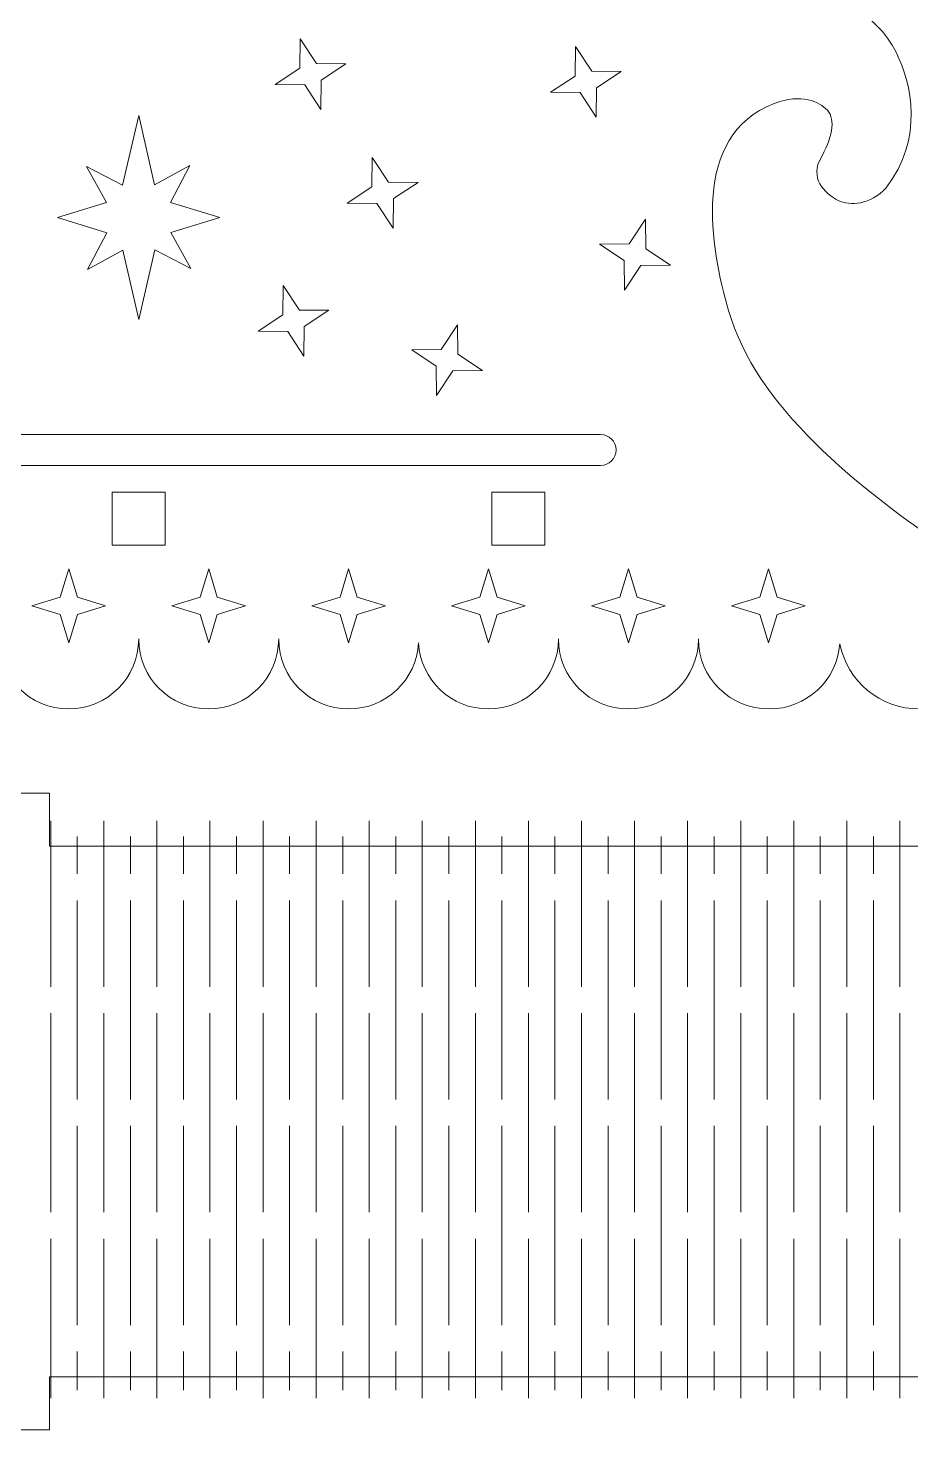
# Model space of a CAD drawing. Header units: centimetres. Extents: x -21.8 to 7.3, y -15.7 to 2.2.
# Drawn here: x -16.92 to -11.93, y -15.54 to -7.62 of the extents above; entities that cross this region are included whole.
import ezdxf

# ---------------------------------------------------------------- set-up
doc = ezdxf.new("R2010")
doc.units = ezdxf.units.CM
doc.header["$MEASUREMENT"] = 0
doc.layers.add('layer 1', color=7, linetype='Continuous')

msp = doc.modelspace()

# ---------------------------------------------------------------- linework, layer by layer
at = {"layer": 'layer 1', "color": 250, "lineweight": 9}
for points, knots in [([(-12.40939, -6.62637), (-12.40939, -6.62637), (-12.18382, -6.82414), (-12.18382, -6.82414), (-12.18382, -6.82414), (-11.42282, -5.95613), (-10.93253, -4.84483), (-10.84481, -3.62211), (-10.84481, -3.62211), (-10.84481, -3.62211), (-11.14405, -3.60064), (-11.14405, -3.60064), (-11.14405, -3.60064), (-11.13516, -3.4768), (-11.13063, -3.35174), (-11.13063, -3.22564), (-11.13063, -3.22564), (-11.13063, -3.09953), (-11.13516, -2.97448), (-11.14405, -2.85064), (-11.14405, -2.85064), (-11.14405, -2.85064), (-10.84481, -2.82917), (-10.84481, -2.82917), (-10.84481, -2.82917), (-11.03852, -0.12916), (-13.19515, 2.02748), (-15.89517, 2.2212), (-15.89517, 2.2212), (-15.89517, 2.2212), (-15.91664, 1.92196), (-15.91664, 1.92196), (-15.91664, 1.92196), (-16.04048, 1.93085), (-16.16554, 1.93538), (-16.29164, 1.93538), (-16.29164, 1.93538), (-16.41775, 1.93538), (-16.5428, 1.93085), (-16.66664, 1.92196), (-16.66664, 1.92196), (-16.66664, 1.92196), (-16.68811, 2.2212), (-16.68811, 2.2212), (-16.68811, 2.2212), (-19.38812, 2.02749), (-21.54476, -0.12916), (-21.73847, -2.82917), (-21.73847, -2.82917), (-21.73847, -2.82917), (-21.43924, -2.85064), (-21.43924, -2.85064), (-21.43924, -2.85064), (-21.44812, -2.97448), (-21.45265, -3.09953), (-21.45265, -3.22564), (-21.45265, -3.22564), (-21.45265, -3.35174), (-21.44812, -3.4768), (-21.43924, -3.60064), (-21.43924, -3.60064), (-21.43924, -3.60064), (-21.73847, -3.62211), (-21.73847, -3.62211), (-21.73847, -3.62211), (-21.65074, -4.84483), (-21.16046, -5.95612), (-20.39947, -6.82414), (-20.39947, -6.82414), (-20.39947, -6.82414), (-20.17389, -6.62636), (-20.17389, -6.62636), (-20.17389, -6.62636), (-20.00887, -6.81459), (-19.83038, -6.99072), (-19.63993, -7.15324), (-19.63993, -7.15324), (-19.63993, -7.15324), (-19.83466, -7.38145), (-19.83466, -7.38145), (-19.83466, -7.38145), (-20.20875, -7.3731), (-20.46206, -7.5321), (-20.57314, -7.75216), (-20.57314, -7.75216), (-20.66296, -7.93007), (-20.7307, -8.23858), (-20.51713, -8.51839), (-20.51713, -8.51839), (-20.42722, -8.61475), (-20.31253, -8.6228), (-20.24623, -8.58992), (-20.24623, -8.58992), (-20.19085, -8.56247), (-20.08651, -8.48128), (-20.14012, -8.36558), (-20.14012, -8.36558), (-20.21379, -8.23374), (-20.23372, -8.13554), (-20.18475, -8.08052), (-20.18475, -8.08052), (-20.14158, -8.03201), (-20.03689, -7.98331), (-19.88414, -8.04213), (-19.88414, -8.04213), (-19.41031, -8.22256), (-19.52285, -8.85833), (-19.62638, -9.21283), (-19.62638, -9.21283), (-19.7825, -9.74735), (-20.32435, -10.20252), (-20.95953, -10.62185), (-20.95953, -10.62185), (-21.07102, -10.68128), (-21.16606, -10.83174), (-21.16606, -11.00439), (-21.16606, -11.00439), (-21.16606, -11.25865), (-20.95994, -11.46476), (-20.70568, -11.46476), (-20.70568, -11.46476), (-20.483, -11.46476), (-20.29724, -11.30666), (-20.25454, -11.09659), (-20.25454, -11.09659), (-20.24028, -11.30228), (-20.06716, -11.46476), (-19.8557, -11.46476), (-19.8557, -11.46476), (-19.63491, -11.46476), (-19.45591, -11.28761), (-19.45591, -11.06907), (-19.45591, -11.06907), (-19.45591, -11.28761), (-19.27876, -11.46476), (-19.06022, -11.46476), (-19.06022, -11.46476), (-18.84169, -11.46476), (-18.66453, -11.28761), (-18.66453, -11.06907), (-18.66453, -11.06907), (-18.66453, -11.28761), (-18.48738, -11.46476), (-18.26884, -11.46476), (-18.26884, -11.46476), (-18.05785, -11.46476), (-17.88541, -11.29961), (-17.87377, -11.09153), (-17.87377, -11.09153), (-17.86214, -11.29961), (-17.68971, -11.46476), (-17.47871, -11.46476), (-17.47871, -11.46476), (-17.26018, -11.46476), (-17.08302, -11.28761), (-17.08302, -11.06907), (-17.08302, -11.06907), (-17.08302, -11.28761), (-16.90586, -11.46476), (-16.68733, -11.46476), (-16.68733, -11.46476), (-16.4688, -11.46476), (-16.29164, -11.28761), (-16.29164, -11.06907), (-16.29164, -11.06907), (-16.29164, -11.28761), (-16.11448, -11.46476), (-15.89595, -11.46476), (-15.89595, -11.46476), (-15.67742, -11.46476), (-15.50026, -11.28761), (-15.50026, -11.06907), (-15.50026, -11.06907), (-15.50026, -11.28761), (-15.32311, -11.46476), (-15.10457, -11.46476), (-15.10457, -11.46476), (-14.89357, -11.46476), (-14.72114, -11.29961), (-14.70951, -11.09153), (-14.70951, -11.09153), (-14.69788, -11.29961), (-14.52544, -11.46476), (-14.31444, -11.46476), (-14.31444, -11.46476), (-14.0959, -11.46476), (-13.91875, -11.28761), (-13.91875, -11.06907), (-13.91875, -11.06907), (-13.91875, -11.28761), (-13.7416, -11.46476), (-13.52306, -11.46476), (-13.52306, -11.46476), (-13.30453, -11.46476), (-13.12737, -11.28761), (-13.12737, -11.06907), (-13.12737, -11.06907), (-13.12737, -11.28761), (-12.94837, -11.46476), (-12.72758, -11.46476), (-12.72758, -11.46476), (-12.51613, -11.46476), (-12.343, -11.30228), (-12.32874, -11.09659), (-12.32874, -11.09659), (-12.28604, -11.30666), (-12.10028, -11.46476), (-11.8776, -11.46476), (-11.8776, -11.46476), (-11.62334, -11.46476), (-11.41723, -11.25865), (-11.41723, -11.00439), (-11.41723, -11.00439), (-11.41723, -10.83174), (-11.51227, -10.68128), (-11.62375, -10.62185), (-11.62375, -10.62185), (-12.25893, -10.20252), (-12.80078, -9.74735), (-12.9569, -9.21283), (-12.9569, -9.21283), (-13.06043, -8.85833), (-13.17297, -8.22256), (-12.69914, -8.04213), (-12.69914, -8.04213), (-12.54639, -7.98331), (-12.4417, -8.03201), (-12.39853, -8.08052), (-12.39853, -8.08052), (-12.34957, -8.13554), (-12.36949, -8.23374), (-12.44316, -8.36558), (-12.44316, -8.36558), (-12.49677, -8.48128), (-12.39244, -8.56247), (-12.33706, -8.58992), (-12.33706, -8.58992), (-12.27075, -8.6228), (-12.15607, -8.61475), (-12.06615, -8.51839), (-12.06615, -8.51839), (-11.85258, -8.23858), (-11.92033, -7.93007), (-12.01014, -7.75216), (-12.01014, -7.75216), (-12.12122, -7.5321), (-12.37453, -7.3731), (-12.74862, -7.38145), (-12.74862, -7.38145), (-12.74862, -7.38145), (-12.94336, -7.15324), (-12.94336, -7.15324), (-12.94336, -7.15324), (-12.75291, -6.99073), (-12.57442, -6.81459), (-12.40939, -6.62637)], [0, 0, 0, 0, 0.0153846, 0.0153846, 0.0153846, 0.0153846, 0.0307692, 0.0307692, 0.0307692, 0.0307692, 0.0461538, 0.0461538, 0.0461538, 0.0461538, 0.0615385, 0.0615385, 0.0615385, 0.0615385, 0.0769231, 0.0769231, 0.0769231, 0.0769231, 0.0923077, 0.0923077, 0.0923077, 0.0923077, 0.1076923, 0.1076923, 0.1076923, 0.1076923, 0.1230769, 0.1230769, 0.1230769, 0.1230769, 0.1384615, 0.1384615, 0.1384615, 0.1384615, 0.1538462, 0.1538462, 0.1538462, 0.1538462, 0.1692308, 0.1692308, 0.1692308, 0.1692308, 0.1846154, 0.1846154, 0.1846154, 0.1846154, 0.2, 0.2, 0.2, 0.2, 0.2153846, 0.2153846, 0.2153846, 0.2153846, 0.2307692, 0.2307692, 0.2307692, 0.2307692, 0.2461538, 0.2461538, 0.2461538, 0.2461538, 0.2615385, 0.2615385, 0.2615385, 0.2615385, 0.2769231, 0.2769231, 0.2769231, 0.2769231, 0.2923077, 0.2923077, 0.2923077, 0.2923077, 0.3076923, 0.3076923, 0.3076923, 0.3076923, 0.3230769, 0.3230769, 0.3230769, 0.3230769, 0.3384615, 0.3384615, 0.3384615, 0.3384615, 0.3538462, 0.3538462, 0.3538462, 0.3538462, 0.3692308, 0.3692308, 0.3692308, 0.3692308, 0.3846154, 0.3846154, 0.3846154, 0.3846154, 0.4, 0.4, 0.4, 0.4, 0.4153846, 0.4153846, 0.4153846, 0.4153846, 0.4307692, 0.4307692, 0.4307692, 0.4307692, 0.4461538, 0.4461538, 0.4461538, 0.4461538, 0.4615385, 0.4615385, 0.4615385, 0.4615385, 0.4769231, 0.4769231, 0.4769231, 0.4769231, 0.4923077, 0.4923077, 0.4923077, 0.4923077, 0.5076923, 0.5076923, 0.5076923, 0.5076923, 0.5230769, 0.5230769, 0.5230769, 0.5230769, 0.5384615, 0.5384615, 0.5384615, 0.5384615, 0.5538462, 0.5538462, 0.5538462, 0.5538462, 0.5692308, 0.5692308, 0.5692308, 0.5692308, 0.5846154, 0.5846154, 0.5846154, 0.5846154, 0.6, 0.6, 0.6, 0.6, 0.6153846, 0.6153846, 0.6153846, 0.6153846, 0.6307692, 0.6307692, 0.6307692, 0.6307692, 0.6461538, 0.6461538, 0.6461538, 0.6461538, 0.6615385, 0.6615385, 0.6615385, 0.6615385, 0.6769231, 0.6769231, 0.6769231, 0.6769231, 0.6923077, 0.6923077, 0.6923077, 0.6923077, 0.7076923, 0.7076923, 0.7076923, 0.7076923, 0.7230769, 0.7230769, 0.7230769, 0.7230769, 0.7384615, 0.7384615, 0.7384615, 0.7384615, 0.7538462, 0.7538462, 0.7538462, 0.7538462, 0.7692308, 0.7692308, 0.7692308, 0.7692308, 0.7846154, 0.7846154, 0.7846154, 0.7846154, 0.8, 0.8, 0.8, 0.8, 0.8153846, 0.8153846, 0.8153846, 0.8153846, 0.8307692, 0.8307692, 0.8307692, 0.8307692, 0.8461538, 0.8461538, 0.8461538, 0.8461538, 0.8615385, 0.8615385, 0.8615385, 0.8615385, 0.8769231, 0.8769231, 0.8769231, 0.8769231, 0.8923077, 0.8923077, 0.8923077, 0.8923077, 0.9076923, 0.9076923, 0.9076923, 0.9076923, 0.9230769, 0.9230769, 0.9230769, 0.9230769, 0.9384615, 0.9384615, 0.9384615, 0.9384615, 0.9538462, 0.9538462, 0.9538462, 0.9538462, 0.9692308, 0.9692308, 0.9692308, 0.9692308, 1, 1, 1, 1]), ([(-15.3791, -7.67635), (-15.3791, -7.67635), (-15.28704, -7.81538), (-15.28704, -7.81538), (-15.28704, -7.81538), (-15.28704, -7.81538), (-15.12031, -7.81724), (-15.12031, -7.81724), (-15.12031, -7.81724), (-15.12031, -7.81724), (-15.25933, -7.90931), (-15.25933, -7.90931), (-15.25933, -7.90931), (-15.25933, -7.90931), (-15.2612, -8.07604), (-15.2612, -8.07604), (-15.2612, -8.07604), (-15.2612, -8.07604), (-15.35326, -7.93701), (-15.35326, -7.93701), (-15.35326, -7.93701), (-15.35326, -7.93701), (-15.52, -7.93514), (-15.52, -7.93514), (-15.52, -7.93514), (-15.52, -7.93514), (-15.38097, -7.84308), (-15.38097, -7.84308), (-15.38097, -7.84308), (-15.38097, -7.84308), (-15.3791, -7.67635), (-15.3791, -7.67635)], [0, 0, 0, 0, 0.1111111, 0.1111111, 0.1111111, 0.1111111, 0.2222222, 0.2222222, 0.2222222, 0.2222222, 0.3333333, 0.3333333, 0.3333333, 0.3333333, 0.4444444, 0.4444444, 0.4444444, 0.4444444, 0.5555556, 0.5555556, 0.5555556, 0.5555556, 0.6666667, 0.6666667, 0.6666667, 0.6666667, 0.7777778, 0.7777778, 0.7777778, 0.7777778, 1, 1, 1, 1]), ([(-13.8226, -7.71997), (-13.8226, -7.71997), (-13.73054, -7.859), (-13.73054, -7.859), (-13.73054, -7.859), (-13.73054, -7.859), (-13.56381, -7.86086), (-13.56381, -7.86086), (-13.56381, -7.86086), (-13.56381, -7.86086), (-13.70284, -7.95293), (-13.70284, -7.95293), (-13.70284, -7.95293), (-13.70284, -7.95293), (-13.7047, -8.11966), (-13.7047, -8.11966), (-13.7047, -8.11966), (-13.7047, -8.11966), (-13.79677, -7.98063), (-13.79677, -7.98063), (-13.79677, -7.98063), (-13.79677, -7.98063), (-13.9635, -7.97876), (-13.9635, -7.97876), (-13.9635, -7.97876), (-13.9635, -7.97876), (-13.82447, -7.8867), (-13.82447, -7.8867), (-13.82447, -7.8867), (-13.82447, -7.8867), (-13.8226, -7.71997), (-13.8226, -7.71997)], [0, 0, 0, 0, 0.1111111, 0.1111111, 0.1111111, 0.1111111, 0.2222222, 0.2222222, 0.2222222, 0.2222222, 0.3333333, 0.3333333, 0.3333333, 0.3333333, 0.4444444, 0.4444444, 0.4444444, 0.4444444, 0.5555556, 0.5555556, 0.5555556, 0.5555556, 0.6666667, 0.6666667, 0.6666667, 0.6666667, 0.7777778, 0.7777778, 0.7777778, 0.7777778, 1, 1, 1, 1]), ([(-16.4724, -8.77229), (-16.4724, -8.77229), (-16.58054, -8.98126), (-16.58054, -8.98126), (-16.58054, -8.98126), (-16.58054, -8.98126), (-16.3819, -8.87162), (-16.3819, -8.87162), (-16.3819, -8.87162), (-16.3819, -8.87162), (-16.29164, -9.26325), (-16.29164, -9.26325), (-16.29164, -9.26325), (-16.29164, -9.26325), (-16.201, -8.86998), (-16.201, -8.86998), (-16.201, -8.86998), (-16.201, -8.86998), (-15.99702, -8.97554), (-15.99702, -8.97554), (-15.99702, -8.97554), (-15.99702, -8.97554), (-16.10935, -8.77182), (-16.10935, -8.77182), (-16.10935, -8.77182), (-16.10935, -8.77182), (-15.83211, -8.68664), (-15.83211, -8.68664), (-15.83211, -8.68664), (-15.83211, -8.68664), (-16.11088, -8.60099), (-16.11088, -8.60099), (-16.11088, -8.60099), (-16.11088, -8.60099), (-16.00273, -8.39202), (-16.00273, -8.39202), (-16.00273, -8.39202), (-16.00273, -8.39202), (-16.20139, -8.50166), (-16.20139, -8.50166), (-16.20139, -8.50166), (-16.20139, -8.50166), (-16.29164, -8.11004), (-16.29164, -8.11004), (-16.29164, -8.11004), (-16.29164, -8.11004), (-16.38228, -8.5033), (-16.38228, -8.5033), (-16.38228, -8.5033), (-16.38228, -8.5033), (-16.58626, -8.39774), (-16.58626, -8.39774), (-16.58626, -8.39774), (-16.58626, -8.39774), (-16.47394, -8.60147), (-16.47394, -8.60147), (-16.47394, -8.60147), (-16.47394, -8.60147), (-16.75117, -8.68664), (-16.75117, -8.68664), (-16.75117, -8.68664), (-16.75117, -8.68664), (-16.4724, -8.77229), (-16.4724, -8.77229)], [0, 0, 0, 0, 0.0588235, 0.0588235, 0.0588235, 0.0588235, 0.1176471, 0.1176471, 0.1176471, 0.1176471, 0.1764706, 0.1764706, 0.1764706, 0.1764706, 0.2352941, 0.2352941, 0.2352941, 0.2352941, 0.2941176, 0.2941176, 0.2941176, 0.2941176, 0.3529412, 0.3529412, 0.3529412, 0.3529412, 0.4117647, 0.4117647, 0.4117647, 0.4117647, 0.4705882, 0.4705882, 0.4705882, 0.4705882, 0.5294118, 0.5294118, 0.5294118, 0.5294118, 0.5882353, 0.5882353, 0.5882353, 0.5882353, 0.6470588, 0.6470588, 0.6470588, 0.6470588, 0.7058824, 0.7058824, 0.7058824, 0.7058824, 0.7647059, 0.7647059, 0.7647059, 0.7647059, 0.8235294, 0.8235294, 0.8235294, 0.8235294, 0.8823529, 0.8823529, 0.8823529, 0.8823529, 1, 1, 1, 1]), ([(-14.97125, -8.34694), (-14.97125, -8.34694), (-14.87919, -8.48597), (-14.87919, -8.48597), (-14.87919, -8.48597), (-14.87919, -8.48597), (-14.71246, -8.48783), (-14.71246, -8.48783), (-14.71246, -8.48783), (-14.71246, -8.48783), (-14.85148, -8.5799), (-14.85148, -8.5799), (-14.85148, -8.5799), (-14.85148, -8.5799), (-14.85335, -8.74663), (-14.85335, -8.74663), (-14.85335, -8.74663), (-14.85335, -8.74663), (-14.94541, -8.6076), (-14.94541, -8.6076), (-14.94541, -8.6076), (-14.94541, -8.6076), (-15.11215, -8.60573), (-15.11215, -8.60573), (-15.11215, -8.60573), (-15.11215, -8.60573), (-14.97312, -8.51367), (-14.97312, -8.51367), (-14.97312, -8.51367), (-14.97312, -8.51367), (-14.97125, -8.34694), (-14.97125, -8.34694)], [0, 0, 0, 0, 0.1111111, 0.1111111, 0.1111111, 0.1111111, 0.2222222, 0.2222222, 0.2222222, 0.2222222, 0.3333333, 0.3333333, 0.3333333, 0.3333333, 0.4444444, 0.4444444, 0.4444444, 0.4444444, 0.5555556, 0.5555556, 0.5555556, 0.5555556, 0.6666667, 0.6666667, 0.6666667, 0.6666667, 0.7777778, 0.7777778, 0.7777778, 0.7777778, 1, 1, 1, 1]), ([(-13.42699, -8.69663), (-13.42699, -8.69663), (-13.51906, -8.83565), (-13.51906, -8.83565), (-13.51906, -8.83565), (-13.51906, -8.83565), (-13.68579, -8.83752), (-13.68579, -8.83752), (-13.68579, -8.83752), (-13.68579, -8.83752), (-13.54676, -8.92958), (-13.54676, -8.92958), (-13.54676, -8.92958), (-13.54676, -8.92958), (-13.54489, -9.09632), (-13.54489, -9.09632), (-13.54489, -9.09632), (-13.54489, -9.09632), (-13.45283, -8.95729), (-13.45283, -8.95729), (-13.45283, -8.95729), (-13.45283, -8.95729), (-13.2861, -8.95542), (-13.2861, -8.95542), (-13.2861, -8.95542), (-13.2861, -8.95542), (-13.42513, -8.86336), (-13.42513, -8.86336), (-13.42513, -8.86336), (-13.42513, -8.86336), (-13.42699, -8.69663), (-13.42699, -8.69663)], [0, 0, 0, 0, 0.1111111, 0.1111111, 0.1111111, 0.1111111, 0.2222222, 0.2222222, 0.2222222, 0.2222222, 0.3333333, 0.3333333, 0.3333333, 0.3333333, 0.4444444, 0.4444444, 0.4444444, 0.4444444, 0.5555556, 0.5555556, 0.5555556, 0.5555556, 0.6666667, 0.6666667, 0.6666667, 0.6666667, 0.7777778, 0.7777778, 0.7777778, 0.7777778, 1, 1, 1, 1]), ([(-15.47512, -9.07027), (-15.47512, -9.07027), (-15.38306, -9.2093), (-15.38306, -9.2093), (-15.38306, -9.2093), (-15.38306, -9.2093), (-15.21633, -9.21116), (-15.21633, -9.21116), (-15.21633, -9.21116), (-15.21633, -9.21116), (-15.35536, -9.30323), (-15.35536, -9.30323), (-15.35536, -9.30323), (-15.35536, -9.30323), (-15.35722, -9.46996), (-15.35722, -9.46996), (-15.35722, -9.46996), (-15.35722, -9.46996), (-15.44929, -9.33093), (-15.44929, -9.33093), (-15.44929, -9.33093), (-15.44929, -9.33093), (-15.61602, -9.32906), (-15.61602, -9.32906), (-15.61602, -9.32906), (-15.61602, -9.32906), (-15.47699, -9.237), (-15.47699, -9.237), (-15.47699, -9.237), (-15.47699, -9.237), (-15.47512, -9.07027), (-15.47512, -9.07027)], [0, 0, 0, 0, 0.1111111, 0.1111111, 0.1111111, 0.1111111, 0.2222222, 0.2222222, 0.2222222, 0.2222222, 0.3333333, 0.3333333, 0.3333333, 0.3333333, 0.4444444, 0.4444444, 0.4444444, 0.4444444, 0.5555556, 0.5555556, 0.5555556, 0.5555556, 0.6666667, 0.6666667, 0.6666667, 0.6666667, 0.7777778, 0.7777778, 0.7777778, 0.7777778, 1, 1, 1, 1]), ([(-14.4895, -9.29291), (-14.4895, -9.29291), (-14.58156, -9.43194), (-14.58156, -9.43194), (-14.58156, -9.43194), (-14.58156, -9.43194), (-14.74829, -9.43381), (-14.74829, -9.43381), (-14.74829, -9.43381), (-14.74829, -9.43381), (-14.60926, -9.52587), (-14.60926, -9.52587), (-14.60926, -9.52587), (-14.60926, -9.52587), (-14.6074, -9.6926), (-14.6074, -9.6926), (-14.6074, -9.6926), (-14.6074, -9.6926), (-14.51533, -9.55358), (-14.51533, -9.55358), (-14.51533, -9.55358), (-14.51533, -9.55358), (-14.3486, -9.55171), (-14.3486, -9.55171), (-14.3486, -9.55171), (-14.3486, -9.55171), (-14.48763, -9.45965), (-14.48763, -9.45965), (-14.48763, -9.45965), (-14.48763, -9.45965), (-14.4895, -9.29291), (-14.4895, -9.29291)], [0, 0, 0, 0, 0.1111111, 0.1111111, 0.1111111, 0.1111111, 0.2222222, 0.2222222, 0.2222222, 0.2222222, 0.3333333, 0.3333333, 0.3333333, 0.3333333, 0.4444444, 0.4444444, 0.4444444, 0.4444444, 0.5555556, 0.5555556, 0.5555556, 0.5555556, 0.6666667, 0.6666667, 0.6666667, 0.6666667, 0.7777778, 0.7777778, 0.7777778, 0.7777778, 1, 1, 1, 1]), ([(-18.9031, -9.91307), (-18.9031, -9.91307), (-13.68018, -9.91307), (-13.68018, -9.91307), (-13.68018, -9.91307), (-13.63216, -9.91307), (-13.59287, -9.95235), (-13.59287, -10.00037), (-13.59287, -10.00037), (-13.59287, -10.0484), (-13.63216, -10.08769), (-13.68018, -10.08769), (-13.68018, -10.08769), (-13.68018, -10.08769), (-18.9031, -10.08769), (-18.9031, -10.08769), (-18.9031, -10.08769), (-18.95113, -10.08769), (-18.99041, -10.0484), (-18.99041, -10.00037), (-18.99041, -10.00037), (-18.99041, -9.95235), (-18.95113, -9.91307), (-18.9031, -9.91307)], [0, 0, 0, 0, 0.1428571, 0.1428571, 0.1428571, 0.1428571, 0.2857143, 0.2857143, 0.2857143, 0.2857143, 0.4285714, 0.4285714, 0.4285714, 0.4285714, 0.5714286, 0.5714286, 0.5714286, 0.5714286, 0.7142857, 0.7142857, 0.7142857, 0.7142857, 1, 1, 1, 1]), ([(-16.44164, -10.23922), (-16.44164, -10.23922), (-16.14164, -10.23922), (-16.14164, -10.23922), (-16.14164, -10.23922), (-16.14164, -10.23922), (-16.14164, -10.53922), (-16.14164, -10.53922), (-16.14164, -10.53922), (-16.14164, -10.53922), (-16.44164, -10.53922), (-16.44164, -10.53922), (-16.44164, -10.53922), (-16.44164, -10.53922), (-16.44164, -10.23922), (-16.44164, -10.23922)], [0, 0, 0, 0, 0.2, 0.2, 0.2, 0.2, 0.4, 0.4, 0.4, 0.4, 0.6, 0.6, 0.6, 0.6, 1, 1, 1, 1]), ([(-14.29609, -10.23922), (-14.29609, -10.23922), (-13.99609, -10.23922), (-13.99609, -10.23922), (-13.99609, -10.23922), (-13.99609, -10.23922), (-13.99609, -10.53922), (-13.99609, -10.53922), (-13.99609, -10.53922), (-13.99609, -10.53922), (-14.29609, -10.53922), (-14.29609, -10.53922), (-14.29609, -10.53922), (-14.29609, -10.53922), (-14.29609, -10.23922), (-14.29609, -10.23922)], [0, 0, 0, 0, 0.2, 0.2, 0.2, 0.2, 0.4, 0.4, 0.4, 0.4, 0.6, 0.6, 0.6, 0.6, 1, 1, 1, 1]), ([(-16.68733, -10.67339), (-16.68733, -10.67339), (-16.63836, -10.83278), (-16.63836, -10.83278), (-16.63836, -10.83278), (-16.63836, -10.83278), (-16.47897, -10.88174), (-16.47897, -10.88174), (-16.47897, -10.88174), (-16.47897, -10.88174), (-16.63836, -10.93071), (-16.63836, -10.93071), (-16.63836, -10.93071), (-16.63836, -10.93071), (-16.68733, -11.0901), (-16.68733, -11.0901), (-16.68733, -11.0901), (-16.68733, -11.0901), (-16.73629, -10.93071), (-16.73629, -10.93071), (-16.73629, -10.93071), (-16.73629, -10.93071), (-16.89568, -10.88174), (-16.89568, -10.88174), (-16.89568, -10.88174), (-16.89568, -10.88174), (-16.73629, -10.83278), (-16.73629, -10.83278), (-16.73629, -10.83278), (-16.73629, -10.83278), (-16.68733, -10.67339), (-16.68733, -10.67339)], [0, 0, 0, 0, 0.1111111, 0.1111111, 0.1111111, 0.1111111, 0.2222222, 0.2222222, 0.2222222, 0.2222222, 0.3333333, 0.3333333, 0.3333333, 0.3333333, 0.4444444, 0.4444444, 0.4444444, 0.4444444, 0.5555556, 0.5555556, 0.5555556, 0.5555556, 0.6666667, 0.6666667, 0.6666667, 0.6666667, 0.7777778, 0.7777778, 0.7777778, 0.7777778, 1, 1, 1, 1]), ([(-15.89596, -10.67339), (-15.89596, -10.67339), (-15.94492, -10.83278), (-15.94492, -10.83278), (-15.94492, -10.83278), (-15.94492, -10.83278), (-16.10431, -10.88174), (-16.10431, -10.88174), (-16.10431, -10.88174), (-16.10431, -10.88174), (-15.94492, -10.93071), (-15.94492, -10.93071), (-15.94492, -10.93071), (-15.94492, -10.93071), (-15.89596, -11.0901), (-15.89596, -11.0901), (-15.89596, -11.0901), (-15.89596, -11.0901), (-15.84699, -10.93071), (-15.84699, -10.93071), (-15.84699, -10.93071), (-15.84699, -10.93071), (-15.6876, -10.88174), (-15.6876, -10.88174), (-15.6876, -10.88174), (-15.6876, -10.88174), (-15.84699, -10.83278), (-15.84699, -10.83278), (-15.84699, -10.83278), (-15.84699, -10.83278), (-15.89596, -10.67339), (-15.89596, -10.67339)], [0, 0, 0, 0, 0.1111111, 0.1111111, 0.1111111, 0.1111111, 0.2222222, 0.2222222, 0.2222222, 0.2222222, 0.3333333, 0.3333333, 0.3333333, 0.3333333, 0.4444444, 0.4444444, 0.4444444, 0.4444444, 0.5555556, 0.5555556, 0.5555556, 0.5555556, 0.6666667, 0.6666667, 0.6666667, 0.6666667, 0.7777778, 0.7777778, 0.7777778, 0.7777778, 1, 1, 1, 1]), ([(-15.10457, -10.67339), (-15.10457, -10.67339), (-15.15354, -10.83278), (-15.15354, -10.83278), (-15.15354, -10.83278), (-15.15354, -10.83278), (-15.31293, -10.88174), (-15.31293, -10.88174), (-15.31293, -10.88174), (-15.31293, -10.88174), (-15.15354, -10.93071), (-15.15354, -10.93071), (-15.15354, -10.93071), (-15.15354, -10.93071), (-15.10457, -11.0901), (-15.10457, -11.0901), (-15.10457, -11.0901), (-15.10457, -11.0901), (-15.0556, -10.93071), (-15.0556, -10.93071), (-15.0556, -10.93071), (-15.0556, -10.93071), (-14.89621, -10.88174), (-14.89621, -10.88174), (-14.89621, -10.88174), (-14.89621, -10.88174), (-15.0556, -10.83278), (-15.0556, -10.83278), (-15.0556, -10.83278), (-15.0556, -10.83278), (-15.10457, -10.67339), (-15.10457, -10.67339)], [0, 0, 0, 0, 0.1111111, 0.1111111, 0.1111111, 0.1111111, 0.2222222, 0.2222222, 0.2222222, 0.2222222, 0.3333333, 0.3333333, 0.3333333, 0.3333333, 0.4444444, 0.4444444, 0.4444444, 0.4444444, 0.5555556, 0.5555556, 0.5555556, 0.5555556, 0.6666667, 0.6666667, 0.6666667, 0.6666667, 0.7777778, 0.7777778, 0.7777778, 0.7777778, 1, 1, 1, 1]), ([(-14.31444, -10.67339), (-14.31444, -10.67339), (-14.36341, -10.83278), (-14.36341, -10.83278), (-14.36341, -10.83278), (-14.36341, -10.83278), (-14.5228, -10.88174), (-14.5228, -10.88174), (-14.5228, -10.88174), (-14.5228, -10.88174), (-14.36341, -10.93071), (-14.36341, -10.93071), (-14.36341, -10.93071), (-14.36341, -10.93071), (-14.31444, -11.0901), (-14.31444, -11.0901), (-14.31444, -11.0901), (-14.31444, -11.0901), (-14.26547, -10.93071), (-14.26547, -10.93071), (-14.26547, -10.93071), (-14.26547, -10.93071), (-14.10608, -10.88174), (-14.10608, -10.88174), (-14.10608, -10.88174), (-14.10608, -10.88174), (-14.26547, -10.83278), (-14.26547, -10.83278), (-14.26547, -10.83278), (-14.26547, -10.83278), (-14.31444, -10.67339), (-14.31444, -10.67339)], [0, 0, 0, 0, 0.1111111, 0.1111111, 0.1111111, 0.1111111, 0.2222222, 0.2222222, 0.2222222, 0.2222222, 0.3333333, 0.3333333, 0.3333333, 0.3333333, 0.4444444, 0.4444444, 0.4444444, 0.4444444, 0.5555556, 0.5555556, 0.5555556, 0.5555556, 0.6666667, 0.6666667, 0.6666667, 0.6666667, 0.7777778, 0.7777778, 0.7777778, 0.7777778, 1, 1, 1, 1]), ([(-13.52306, -10.67339), (-13.52306, -10.67339), (-13.57203, -10.83278), (-13.57203, -10.83278), (-13.57203, -10.83278), (-13.57203, -10.83278), (-13.73142, -10.88174), (-13.73142, -10.88174), (-13.73142, -10.88174), (-13.73142, -10.88174), (-13.57203, -10.93071), (-13.57203, -10.93071), (-13.57203, -10.93071), (-13.57203, -10.93071), (-13.52306, -11.0901), (-13.52306, -11.0901), (-13.52306, -11.0901), (-13.52306, -11.0901), (-13.47409, -10.93071), (-13.47409, -10.93071), (-13.47409, -10.93071), (-13.47409, -10.93071), (-13.3147, -10.88174), (-13.3147, -10.88174), (-13.3147, -10.88174), (-13.3147, -10.88174), (-13.47409, -10.83278), (-13.47409, -10.83278), (-13.47409, -10.83278), (-13.47409, -10.83278), (-13.52306, -10.67339), (-13.52306, -10.67339)], [0, 0, 0, 0, 0.1111111, 0.1111111, 0.1111111, 0.1111111, 0.2222222, 0.2222222, 0.2222222, 0.2222222, 0.3333333, 0.3333333, 0.3333333, 0.3333333, 0.4444444, 0.4444444, 0.4444444, 0.4444444, 0.5555556, 0.5555556, 0.5555556, 0.5555556, 0.6666667, 0.6666667, 0.6666667, 0.6666667, 0.7777778, 0.7777778, 0.7777778, 0.7777778, 1, 1, 1, 1]), ([(-12.73168, -10.67339), (-12.73168, -10.67339), (-12.78065, -10.83278), (-12.78065, -10.83278), (-12.78065, -10.83278), (-12.78065, -10.83278), (-12.94004, -10.88174), (-12.94004, -10.88174), (-12.94004, -10.88174), (-12.94004, -10.88174), (-12.78065, -10.93071), (-12.78065, -10.93071), (-12.78065, -10.93071), (-12.78065, -10.93071), (-12.73168, -11.0901), (-12.73168, -11.0901), (-12.73168, -11.0901), (-12.73168, -11.0901), (-12.68272, -10.93071), (-12.68272, -10.93071), (-12.68272, -10.93071), (-12.68272, -10.93071), (-12.52333, -10.88174), (-12.52333, -10.88174), (-12.52333, -10.88174), (-12.52333, -10.88174), (-12.68272, -10.83278), (-12.68272, -10.83278), (-12.68272, -10.83278), (-12.68272, -10.83278), (-12.73168, -10.67339), (-12.73168, -10.67339)], [0, 0, 0, 0, 0.1111111, 0.1111111, 0.1111111, 0.1111111, 0.2222222, 0.2222222, 0.2222222, 0.2222222, 0.3333333, 0.3333333, 0.3333333, 0.3333333, 0.4444444, 0.4444444, 0.4444444, 0.4444444, 0.5555556, 0.5555556, 0.5555556, 0.5555556, 0.6666667, 0.6666667, 0.6666667, 0.6666667, 0.7777778, 0.7777778, 0.7777778, 0.7777778, 1, 1, 1, 1]), ([(-21.00377, -15.24054), (-21.00377, -15.24054), (-21.00377, -15.54054), (-21.00377, -15.54054), (-21.00377, -15.54054), (-21.00377, -15.54054), (-21.77627, -15.54054), (-21.77627, -15.54054), (-21.77627, -15.54054), (-21.77627, -15.54054), (-21.77627, -15.24054), (-21.77627, -15.24054), (-21.77627, -15.24054), (-21.77627, -15.24054), (-21.77627, -12.24054), (-21.77627, -12.24054), (-21.77627, -12.24054), (-21.77627, -12.24054), (-21.77627, -11.94054), (-21.77627, -11.94054), (-21.77627, -11.94054), (-21.77627, -11.94054), (-21.00377, -11.94054), (-21.00377, -11.94054), (-21.00377, -11.94054), (-21.00377, -11.94054), (-21.00377, -12.24054), (-21.00377, -12.24054), (-21.00377, -12.24054), (-21.00377, -12.24054), (-17.56854, -12.24054), (-17.56854, -12.24054), (-17.56854, -12.24054), (-17.56854, -12.24054), (-17.56854, -11.94054), (-17.56854, -11.94054), (-17.56854, -11.94054), (-17.56854, -11.94054), (-16.79642, -11.94054), (-16.79642, -11.94054), (-16.79642, -11.94054), (-16.79642, -11.94054), (-16.79642, -12.24054), (-16.79642, -12.24054), (-16.79642, -12.24054), (-16.79642, -12.24054), (-9.22453, -12.24054), (-9.22453, -12.24054), (-9.22453, -12.24054), (-9.22453, -12.24054), (-9.22453, -11.94054), (-9.22453, -11.94054), (-9.22453, -11.94054), (-9.22453, -11.94054), (-8.45241, -11.94054), (-8.45241, -11.94054), (-8.45241, -11.94054), (-8.45241, -11.94054), (-8.45241, -12.24054), (-8.45241, -12.24054), (-8.45241, -12.24054), (-8.45241, -12.24054), (-0.88052, -12.24054), (-0.88052, -12.24054), (-0.88052, -12.24054), (-0.88052, -12.24054), (-0.88052, -11.94054), (-0.88052, -11.94054), (-0.88052, -11.94054), (-0.88052, -11.94054), (-0.10839, -11.94054), (-0.10839, -11.94054), (-0.10839, -11.94054), (-0.10839, -11.94054), (-0.10839, -12.24054), (-0.10839, -12.24054), (-0.10839, -12.24054), (-0.10839, -12.24054), (3.32683, -12.24054), (3.32683, -12.24054), (3.32683, -12.24054), (3.32683, -12.24054), (3.32683, -11.94054), (3.32683, -11.94054), (3.32683, -11.94054), (3.32683, -11.94054), (4.09933, -11.94054), (4.09933, -11.94054), (4.09933, -11.94054), (4.09933, -11.94054), (4.09933, -12.24054), (4.09933, -12.24054), (4.09933, -12.24054), (4.09933, -12.24054), (4.09933, -15.24054), (4.09933, -15.24054), (4.09933, -15.24054), (4.09933, -15.24054), (4.09933, -15.54054), (4.09933, -15.54054), (4.09933, -15.54054), (4.09933, -15.54054), (3.32683, -15.54054), (3.32683, -15.54054), (3.32683, -15.54054), (3.32683, -15.54054), (3.32683, -15.24054), (3.32683, -15.24054), (3.32683, -15.24054), (3.32683, -15.24054), (-0.10839, -15.24054), (-0.10839, -15.24054), (-0.10839, -15.24054), (-0.10839, -15.24054), (-0.10839, -15.54054), (-0.10839, -15.54054), (-0.10839, -15.54054), (-0.10839, -15.54054), (-0.88052, -15.54054), (-0.88052, -15.54054), (-0.88052, -15.54054), (-0.88052, -15.54054), (-0.88052, -15.24054), (-0.88052, -15.24054), (-0.88052, -15.24054), (-0.88052, -15.24054), (-8.45241, -15.24054), (-8.45241, -15.24054), (-8.45241, -15.24054), (-8.45241, -15.24054), (-8.45241, -15.54054), (-8.45241, -15.54054), (-8.45241, -15.54054), (-8.45241, -15.54054), (-9.22453, -15.54054), (-9.22453, -15.54054), (-9.22453, -15.54054), (-9.22453, -15.54054), (-9.22453, -15.24054), (-9.22453, -15.24054), (-9.22453, -15.24054), (-9.22453, -15.24054), (-16.79642, -15.24054), (-16.79642, -15.24054), (-16.79642, -15.24054), (-16.79642, -15.24054), (-16.79642, -15.54054), (-16.79642, -15.54054), (-16.79642, -15.54054), (-16.79642, -15.54054), (-17.56854, -15.54054), (-17.56854, -15.54054), (-17.56854, -15.54054), (-17.56854, -15.54054), (-17.56854, -15.24054), (-17.56854, -15.24054), (-17.56854, -15.24054), (-17.56854, -15.24054), (-21.00377, -15.24054), (-21.00377, -15.24054)], [0, 0, 0, 0, 0.0243902, 0.0243902, 0.0243902, 0.0243902, 0.0487805, 0.0487805, 0.0487805, 0.0487805, 0.0731707, 0.0731707, 0.0731707, 0.0731707, 0.097561, 0.097561, 0.097561, 0.097561, 0.1219512, 0.1219512, 0.1219512, 0.1219512, 0.1463415, 0.1463415, 0.1463415, 0.1463415, 0.1707317, 0.1707317, 0.1707317, 0.1707317, 0.195122, 0.195122, 0.195122, 0.195122, 0.2195122, 0.2195122, 0.2195122, 0.2195122, 0.2439024, 0.2439024, 0.2439024, 0.2439024, 0.2682927, 0.2682927, 0.2682927, 0.2682927, 0.2926829, 0.2926829, 0.2926829, 0.2926829, 0.3170732, 0.3170732, 0.3170732, 0.3170732, 0.3414634, 0.3414634, 0.3414634, 0.3414634, 0.3658537, 0.3658537, 0.3658537, 0.3658537, 0.3902439, 0.3902439, 0.3902439, 0.3902439, 0.4146341, 0.4146341, 0.4146341, 0.4146341, 0.4390244, 0.4390244, 0.4390244, 0.4390244, 0.4634146, 0.4634146, 0.4634146, 0.4634146, 0.4878049, 0.4878049, 0.4878049, 0.4878049, 0.5121951, 0.5121951, 0.5121951, 0.5121951, 0.5365854, 0.5365854, 0.5365854, 0.5365854, 0.5609756, 0.5609756, 0.5609756, 0.5609756, 0.5853659, 0.5853659, 0.5853659, 0.5853659, 0.6097561, 0.6097561, 0.6097561, 0.6097561, 0.6341463, 0.6341463, 0.6341463, 0.6341463, 0.6585366, 0.6585366, 0.6585366, 0.6585366, 0.6829268, 0.6829268, 0.6829268, 0.6829268, 0.7073171, 0.7073171, 0.7073171, 0.7073171, 0.7317073, 0.7317073, 0.7317073, 0.7317073, 0.7560976, 0.7560976, 0.7560976, 0.7560976, 0.7804878, 0.7804878, 0.7804878, 0.7804878, 0.804878, 0.804878, 0.804878, 0.804878, 0.8292683, 0.8292683, 0.8292683, 0.8292683, 0.8536585, 0.8536585, 0.8536585, 0.8536585, 0.8780488, 0.8780488, 0.8780488, 0.8780488, 0.902439, 0.902439, 0.902439, 0.902439, 0.9268293, 0.9268293, 0.9268293, 0.9268293, 0.9512195, 0.9512195, 0.9512195, 0.9512195, 1, 1, 1, 1])]:
    msp.add_open_spline(points, degree=3, knots=knots, dxfattribs=at)
at = {"layer": 'layer 1', "color": 242, "lineweight": 9}
for points in [[(-16.78847, -13.03469), (-16.78847, -13.03469), (-16.78847, -12.09719), (-16.78847, -12.09719)], [(-16.48847, -13.03469), (-16.48847, -13.03469), (-16.48847, -12.09719), (-16.48847, -12.09719)], [(-16.18847, -13.03469), (-16.18847, -13.03469), (-16.18847, -12.09719), (-16.18847, -12.09719)], [(-15.88847, -13.03469), (-15.88847, -13.03469), (-15.88847, -12.09719), (-15.88847, -12.09719)], [(-15.58847, -13.03469), (-15.58847, -13.03469), (-15.58847, -12.09719), (-15.58847, -12.09719)], [(-15.28847, -13.03469), (-15.28847, -13.03469), (-15.28847, -12.09719), (-15.28847, -12.09719)], [(-14.98847, -13.03469), (-14.98847, -13.03469), (-14.98847, -12.09719), (-14.98847, -12.09719)], [(-14.68847, -13.03469), (-14.68847, -13.03469), (-14.68847, -12.09719), (-14.68847, -12.09719)], [(-14.38847, -13.03469), (-14.38847, -13.03469), (-14.38847, -12.09719), (-14.38847, -12.09719)], [(-14.08847, -13.03469), (-14.08847, -13.03469), (-14.08847, -12.09719), (-14.08847, -12.09719)], [(-13.78847, -13.03469), (-13.78847, -13.03469), (-13.78847, -12.09719), (-13.78847, -12.09719)], [(-13.48847, -13.03469), (-13.48847, -13.03469), (-13.48847, -12.09719), (-13.48847, -12.09719)], [(-13.18847, -13.03469), (-13.18847, -13.03469), (-13.18847, -12.09719), (-13.18847, -12.09719)], [(-12.88847, -13.03469), (-12.88847, -13.03469), (-12.88847, -12.09719), (-12.88847, -12.09719)], [(-12.58847, -13.03469), (-12.58847, -13.03469), (-12.58847, -12.09719), (-12.58847, -12.09719)], [(-12.28847, -13.03469), (-12.28847, -13.03469), (-12.28847, -12.09719), (-12.28847, -12.09719)], [(-11.98847, -13.03469), (-11.98847, -13.03469), (-11.98847, -12.09719), (-11.98847, -12.09719)], [(-16.63847, -12.39719), (-16.63847, -12.39719), (-16.63847, -12.18548), (-16.63847, -12.18548)], [(-16.33847, -12.39719), (-16.33847, -12.39719), (-16.33847, -12.18548), (-16.33847, -12.18548)], [(-16.03847, -12.39719), (-16.03847, -12.39719), (-16.03847, -12.18548), (-16.03847, -12.18548)], [(-15.73847, -12.39719), (-15.73847, -12.39719), (-15.73847, -12.18548), (-15.73847, -12.18548)], [(-15.43847, -12.39719), (-15.43847, -12.39719), (-15.43847, -12.18548), (-15.43847, -12.18548)], [(-15.13847, -12.39719), (-15.13847, -12.39719), (-15.13847, -12.18548), (-15.13847, -12.18548)], [(-14.83847, -12.39719), (-14.83847, -12.39719), (-14.83847, -12.18548), (-14.83847, -12.18548)], [(-14.53847, -12.39719), (-14.53847, -12.39719), (-14.53847, -12.18548), (-14.53847, -12.18548)], [(-14.23847, -12.39719), (-14.23847, -12.39719), (-14.23847, -12.18548), (-14.23847, -12.18548)], [(-13.93847, -12.39719), (-13.93847, -12.39719), (-13.93847, -12.18548), (-13.93847, -12.18548)], [(-13.63847, -12.39719), (-13.63847, -12.39719), (-13.63847, -12.18548), (-13.63847, -12.18548)], [(-13.33847, -12.39719), (-13.33847, -12.39719), (-13.33847, -12.18548), (-13.33847, -12.18548)], [(-13.03847, -12.39719), (-13.03847, -12.39719), (-13.03847, -12.18548), (-13.03847, -12.18548)], [(-12.73847, -12.39719), (-12.73847, -12.39719), (-12.73847, -12.18548), (-12.73847, -12.18548)], [(-12.43847, -12.39719), (-12.43847, -12.39719), (-12.43847, -12.18548), (-12.43847, -12.18548)], [(-12.13847, -12.39719), (-12.13847, -12.39719), (-12.13847, -12.18548), (-12.13847, -12.18548)], [(-16.63847, -13.67219), (-16.63847, -13.67219), (-16.63847, -12.54719), (-16.63847, -12.54719)], [(-16.33847, -13.67219), (-16.33847, -13.67219), (-16.33847, -12.54719), (-16.33847, -12.54719)], [(-16.03847, -13.67219), (-16.03847, -13.67219), (-16.03847, -12.54719), (-16.03847, -12.54719)], [(-15.73847, -13.67219), (-15.73847, -13.67219), (-15.73847, -12.54719), (-15.73847, -12.54719)], [(-15.43847, -13.67219), (-15.43847, -13.67219), (-15.43847, -12.54719), (-15.43847, -12.54719)], [(-15.13847, -13.67219), (-15.13847, -13.67219), (-15.13847, -12.54719), (-15.13847, -12.54719)], [(-14.83847, -13.67219), (-14.83847, -13.67219), (-14.83847, -12.54719), (-14.83847, -12.54719)], [(-14.53847, -13.67219), (-14.53847, -13.67219), (-14.53847, -12.54719), (-14.53847, -12.54719)], [(-14.23847, -13.67219), (-14.23847, -13.67219), (-14.23847, -12.54719), (-14.23847, -12.54719)], [(-13.93847, -13.67219), (-13.93847, -13.67219), (-13.93847, -12.54719), (-13.93847, -12.54719)], [(-13.63847, -13.67219), (-13.63847, -13.67219), (-13.63847, -12.54719), (-13.63847, -12.54719)], [(-13.33847, -13.67219), (-13.33847, -13.67219), (-13.33847, -12.54719), (-13.33847, -12.54719)], [(-13.03847, -13.67219), (-13.03847, -13.67219), (-13.03847, -12.54719), (-13.03847, -12.54719)], [(-12.73847, -13.67219), (-12.73847, -13.67219), (-12.73847, -12.54719), (-12.73847, -12.54719)], [(-12.43847, -13.67219), (-12.43847, -13.67219), (-12.43847, -12.54719), (-12.43847, -12.54719)], [(-12.13847, -13.67219), (-12.13847, -13.67219), (-12.13847, -12.54719), (-12.13847, -12.54719)], [(-16.78847, -14.30969), (-16.78847, -14.30969), (-16.78847, -13.18469), (-16.78847, -13.18469)], [(-16.48847, -14.30969), (-16.48847, -14.30969), (-16.48847, -13.18469), (-16.48847, -13.18469)], [(-16.18847, -14.30969), (-16.18847, -14.30969), (-16.18847, -13.18469), (-16.18847, -13.18469)], [(-15.88847, -14.30969), (-15.88847, -14.30969), (-15.88847, -13.18469), (-15.88847, -13.18469)], [(-15.58847, -14.30969), (-15.58847, -14.30969), (-15.58847, -13.18469), (-15.58847, -13.18469)], [(-15.28847, -14.30969), (-15.28847, -14.30969), (-15.28847, -13.18469), (-15.28847, -13.18469)], [(-14.98847, -14.30969), (-14.98847, -14.30969), (-14.98847, -13.18469), (-14.98847, -13.18469)], [(-14.68847, -14.30969), (-14.68847, -14.30969), (-14.68847, -13.18469), (-14.68847, -13.18469)], [(-14.38847, -14.30969), (-14.38847, -14.30969), (-14.38847, -13.18469), (-14.38847, -13.18469)], [(-14.08847, -14.30969), (-14.08847, -14.30969), (-14.08847, -13.18469), (-14.08847, -13.18469)], [(-13.78847, -14.30969), (-13.78847, -14.30969), (-13.78847, -13.18469), (-13.78847, -13.18469)], [(-13.48847, -14.30969), (-13.48847, -14.30969), (-13.48847, -13.18469), (-13.48847, -13.18469)], [(-13.18847, -14.30969), (-13.18847, -14.30969), (-13.18847, -13.18469), (-13.18847, -13.18469)], [(-12.88847, -14.30969), (-12.88847, -14.30969), (-12.88847, -13.18469), (-12.88847, -13.18469)], [(-12.58847, -14.30969), (-12.58847, -14.30969), (-12.58847, -13.18469), (-12.58847, -13.18469)], [(-12.28847, -14.30969), (-12.28847, -14.30969), (-12.28847, -13.18469), (-12.28847, -13.18469)], [(-11.98847, -14.30969), (-11.98847, -14.30969), (-11.98847, -13.18469), (-11.98847, -13.18469)], [(-16.63847, -14.94719), (-16.63847, -14.94719), (-16.63847, -13.82219), (-16.63847, -13.82219)], [(-16.33847, -14.94719), (-16.33847, -14.94719), (-16.33847, -13.82219), (-16.33847, -13.82219)], [(-16.03847, -14.94719), (-16.03847, -14.94719), (-16.03847, -13.82219), (-16.03847, -13.82219)], [(-15.73847, -14.94719), (-15.73847, -14.94719), (-15.73847, -13.82219), (-15.73847, -13.82219)], [(-15.43847, -14.94719), (-15.43847, -14.94719), (-15.43847, -13.82219), (-15.43847, -13.82219)], [(-15.13847, -14.94719), (-15.13847, -14.94719), (-15.13847, -13.82219), (-15.13847, -13.82219)], [(-14.83847, -14.94719), (-14.83847, -14.94719), (-14.83847, -13.82219), (-14.83847, -13.82219)], [(-14.53847, -14.94719), (-14.53847, -14.94719), (-14.53847, -13.82219), (-14.53847, -13.82219)], [(-14.23847, -14.94719), (-14.23847, -14.94719), (-14.23847, -13.82219), (-14.23847, -13.82219)], [(-13.93847, -14.94719), (-13.93847, -14.94719), (-13.93847, -13.82219), (-13.93847, -13.82219)], [(-13.63847, -14.94719), (-13.63847, -14.94719), (-13.63847, -13.82219), (-13.63847, -13.82219)], [(-13.33847, -14.94719), (-13.33847, -14.94719), (-13.33847, -13.82219), (-13.33847, -13.82219)], [(-13.03847, -14.94719), (-13.03847, -14.94719), (-13.03847, -13.82219), (-13.03847, -13.82219)], [(-12.73847, -14.94719), (-12.73847, -14.94719), (-12.73847, -13.82219), (-12.73847, -13.82219)], [(-12.43847, -14.94719), (-12.43847, -14.94719), (-12.43847, -13.82219), (-12.43847, -13.82219)], [(-12.13847, -14.94719), (-12.13847, -14.94719), (-12.13847, -13.82219), (-12.13847, -13.82219)], [(-16.78847, -15.36138), (-16.78847, -15.36138), (-16.78847, -14.45969), (-16.78847, -14.45969)], [(-16.48847, -15.36138), (-16.48847, -15.36138), (-16.48847, -14.45969), (-16.48847, -14.45969)], [(-16.18847, -15.36138), (-16.18847, -15.36138), (-16.18847, -14.45969), (-16.18847, -14.45969)], [(-15.88847, -15.36138), (-15.88847, -15.36138), (-15.88847, -14.45969), (-15.88847, -14.45969)], [(-15.58847, -15.36138), (-15.58847, -15.36138), (-15.58847, -14.45969), (-15.58847, -14.45969)], [(-15.28847, -15.36138), (-15.28847, -15.36138), (-15.28847, -14.45969), (-15.28847, -14.45969)], [(-14.98847, -15.36138), (-14.98847, -15.36138), (-14.98847, -14.45969), (-14.98847, -14.45969)], [(-14.68847, -15.36138), (-14.68847, -15.36138), (-14.68847, -14.45969), (-14.68847, -14.45969)], [(-14.38847, -15.36138), (-14.38847, -15.36138), (-14.38847, -14.45969), (-14.38847, -14.45969)], [(-14.08847, -15.36138), (-14.08847, -15.36138), (-14.08847, -14.45969), (-14.08847, -14.45969)], [(-13.78847, -15.36138), (-13.78847, -15.36138), (-13.78847, -14.45969), (-13.78847, -14.45969)], [(-13.48847, -15.36138), (-13.48847, -15.36138), (-13.48847, -14.45969), (-13.48847, -14.45969)], [(-13.18847, -15.36138), (-13.18847, -15.36138), (-13.18847, -14.45969), (-13.18847, -14.45969)], [(-12.88847, -15.36138), (-12.88847, -15.36138), (-12.88847, -14.45969), (-12.88847, -14.45969)], [(-12.58847, -15.36138), (-12.58847, -15.36138), (-12.58847, -14.45969), (-12.58847, -14.45969)], [(-12.28847, -15.36138), (-12.28847, -15.36138), (-12.28847, -14.45969), (-12.28847, -14.45969)], [(-11.98847, -15.36138), (-11.98847, -15.36138), (-11.98847, -14.45969), (-11.98847, -14.45969)], [(-16.63847, -15.31582), (-16.63847, -15.31582), (-16.63847, -15.09719), (-16.63847, -15.09719)], [(-16.33847, -15.31582), (-16.33847, -15.31582), (-16.33847, -15.09719), (-16.33847, -15.09719)], [(-16.03847, -15.31582), (-16.03847, -15.31582), (-16.03847, -15.09719), (-16.03847, -15.09719)], [(-15.73847, -15.31582), (-15.73847, -15.31582), (-15.73847, -15.09719), (-15.73847, -15.09719)], [(-15.43847, -15.31582), (-15.43847, -15.31582), (-15.43847, -15.09719), (-15.43847, -15.09719)], [(-15.13847, -15.31582), (-15.13847, -15.31582), (-15.13847, -15.09719), (-15.13847, -15.09719)], [(-14.83847, -15.31582), (-14.83847, -15.31582), (-14.83847, -15.09719), (-14.83847, -15.09719)], [(-14.53847, -15.31582), (-14.53847, -15.31582), (-14.53847, -15.09719), (-14.53847, -15.09719)], [(-14.23847, -15.31582), (-14.23847, -15.31582), (-14.23847, -15.09719), (-14.23847, -15.09719)], [(-13.93847, -15.31582), (-13.93847, -15.31582), (-13.93847, -15.09719), (-13.93847, -15.09719)], [(-13.63847, -15.31582), (-13.63847, -15.31582), (-13.63847, -15.09719), (-13.63847, -15.09719)], [(-13.33847, -15.31582), (-13.33847, -15.31582), (-13.33847, -15.09719), (-13.33847, -15.09719)], [(-13.03847, -15.31582), (-13.03847, -15.31582), (-13.03847, -15.09719), (-13.03847, -15.09719)], [(-12.73847, -15.31582), (-12.73847, -15.31582), (-12.73847, -15.09719), (-12.73847, -15.09719)], [(-12.43847, -15.31582), (-12.43847, -15.31582), (-12.43847, -15.09719), (-12.43847, -15.09719)], [(-12.13847, -15.31582), (-12.13847, -15.31582), (-12.13847, -15.09719), (-12.13847, -15.09719)]]:
    msp.add_open_spline(points, degree=3, dxfattribs=at)

doc.saveas('drawing.dxf')
